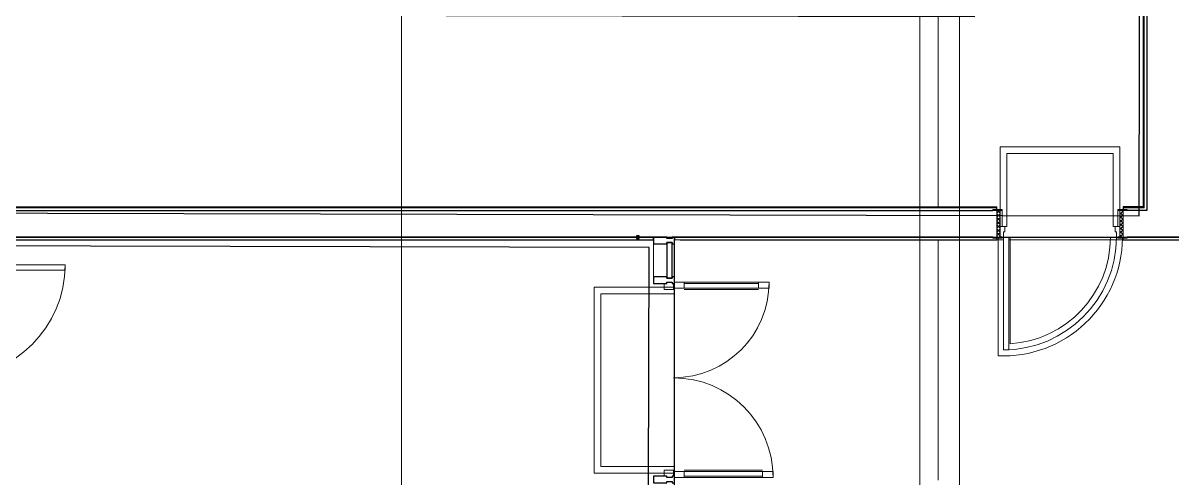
# Model space of a CAD drawing. Header units: millimetres. Extents: x 3914 to 443608, y -156176 to 78197.
# Drawn here: x 104070 to 112723, y -134527 to -131101 of the extents above; entities that cross this region are included whole.
import ezdxf

# ---------------------------------------------------------------- set-up
doc = ezdxf.new("R2010")
doc.units = ezdxf.units.MM
doc.linetypes.add('200_ШТРИХ__ш1_п0_6_', pattern=[160, 100, -60])
for name, color, linetype, lineweight in [('A-DETL-GENF', 7, 'Continuous', 9), ('A-DOOR-1', 7, 'Continuous', 5), ('A-DOOR-2', 7, '200_ШТРИХ__ш1_п0_6_', 5), ('A-DOOR-FRAM-2', 7, 'Continuous', 5), ('A-FLOR', 7, 'Continuous', 9), ('A-GLAZ-CURT-1', 7, 'Continuous', 5), ('A-GLAZ-CURT-2', 7, 'Continuous', 25), ('A-GLAZ-CWMG', 7, 'Continuous', 9), ('A-GLAZ-CWMG-1', 7, 'Continuous', 25), ('Оси', 7, 'Continuous', 9)]:
    doc.layers.add(name, color=color, linetype=linetype, lineweight=lineweight)
doc.layers.add('A-DOOR-FRAM-1', color=7, linetype='Continuous', lineweight=5, true_color=0xc0c0c0)

# ---------------------------------------------------------------- blocks, each defined once
blk = doc.blocks.new('Системная панель - Стекло - 40мм-22736316-Объем проектирования 1 этажа')
at = {"layer": 'A-GLAZ-CURT-1'}
h = blk.add_hatch(dxfattribs=at)
h.set_pattern_fill('FP_87', color=256, style=0, pattern_type=2)
h.set_pattern_definition([(135, (13025, -82897), (-565.6854, -565.6854), [400, -1200]), (135, (13225, -83297), (-565.6854, -565.6854), [1200, -400]), (135, (13425, -82497), (-565.6854, -565.6854), [400, -1200])])
h.paths.add_polyline_path([(135, 0), (-135, 0), (-135, -40), (135, -40)])
at = {"layer": 'A-GLAZ-CURT-2'}
for p, q in [((135, 0), (-135, 0)), ((-135, 0), (-135, -40)), ((135, -40), (135, 0)), ((-135, -40), (135, -40))]:
    blk.add_line(p, q, dxfattribs=at)
blk = doc.blocks.new('Прямоугольный импост - Импост структурный с накладкой - 160мм Темный-32274872-Объем проектирования 1 этажа')
at = {"layer": 'A-GLAZ-CWMG'}
for p, q in [((82557, 13100), (82557, 13350)), ((82714, 13100), (82714, 13350))]:
    blk.add_line(p, q, dxfattribs=at)
blk = doc.blocks.new('Прямоугольный импост - Импост структурный с накладкой - 160мм Темный-30755840-Объем проектирования 1 этажа')
at = {"layer": 'A-GLAZ-CWMG-1'}
for p, q in [((-50, 40), (-50, 140)), ((-50, 140), (0, 140)), ((0, 140), (0, 40)), ((-40, 40), (-50, 40)), ((-50, -17), (-50, 0)), ((-50, 0), (-40, 0)), ((-40, 0), (-40, 40)), ((-10, 40), (-10, 0)), ((0, 40), (-10, 40)), ((-10, 0), (0, 0)), ((0, 0), (0, -17)), ((0, -17), (-50, -17))]:
    blk.add_line(p, q, dxfattribs=at)
blk = doc.blocks.new('Дверь_Витражная_остекление_ - ДВН_CОШ в витраже В-7-32274869-Объем проектирования 1 этажа')
at = {"layer": 'A-DETL-GENF'}
for p, q in [((-735, 730), (-690, 730)), ((-735, 730), (-735, 17)), ((-690, 730), (-735, 730)), ((-735, 730), (-735, 17)), ((-690, 730), (-690, 14.3)), ((-690, 14.3), (-690, 730)), ((735, 760), (690, 760)), ((690, 760), (690, 14.3)), ((735, 760), (690, 760)), ((690, 760), (690, 14.3)), ((735, 760), (735, 17)), ((735, 17), (735, 760)), ((-735, 650), (-690, 650)), ((-725, 650), (-725, 90)), ((-681, 650), (-681, 90)), ((681, 680), (681, 90)), ((735, 680), (690, 680)), ((725, 680), (725, 90)), ((-735, 90), (-690, 90)), ((735, 90), (690, 90)), ((-697, 10), (-725, 10)), ((-725, 10), (-697, 10)), ((-697, 10), (-725, 10)), ((-690, 10), (-697, 10)), ((-697, 10), (-690, 10)), ((-680, 10), (-697, 10)), ((-690, 14.3), (-690, 10)), ((-690, 10), (-690, 14.3)), ((-680, -60), (-680, 10)), ((680, -60), (680, 10)), ((680, 10), (702.2, 10)), ((690, 14.3), (690, 10)), ((690, 14.3), (690, 10)), ((690, 10), (702.2, 10)), ((690, 10), (702.2, 10)), ((702.2, 10), (725, 10)), ((702.2, 10), (725, 10)), ((702.2, 10), (725, 10)), ((-725, -60), (-697.4, -60)), ((-697.4, -60), (-680, -60)), ((702.6, -60), (680, -60)), ((725, -60), (702.6, -60))]:
    blk.add_line(p, q, dxfattribs=at)
at = {"layer": 'A-DOOR-1'}
for p, q in [((-735, 730), (-735, 17)), ((735, 760), (735, 17))]:
    blk.add_line(p, q, dxfattribs=at)
for centre, radius, start, end in [((-735, 10), 720, 360, 90), ((735, 10), 750, 90, 180)]:
    blk.add_arc(centre, radius, start, end, dxfattribs=at)
blk = doc.blocks.new('Прямоугольный импост - Импост структурный с накладкой - 160мм Темный-30755836-Объем проектирования 1 этажа')
at = {"layer": 'A-GLAZ-CWMG-1'}
for p, q in [((-25, 40), (-25, 140)), ((-25, 140), (25, 140)), ((25, 140), (25, 40)), ((-15, 40), (-25, 40)), ((-25, -17), (-25, 0)), ((-25, 0), (-15, 0)), ((-15, 0), (-15, 40)), ((15, 40), (15, 0)), ((25, 40), (15, 40)), ((15, 0), (25, 0)), ((25, 0), (25, -17)), ((25, -17), (-25, -17))]:
    blk.add_line(p, q, dxfattribs=at)
blk = doc.blocks.new('Прямоугольный импост - Импост структурный с накладкой - 160мм Темный-30755843-Объем проектирования 1 этажа')
at = {"layer": 'A-GLAZ-CWMG-1'}
for p, q in [((0, 140), (-50, 140)), ((-50, 140), (-50, 40)), ((0, 40), (0, 140)), ((-50, 40), (-40, 40)), ((-40, 0), (-50, 0)), ((-50, 0), (-50, -17)), ((-40, 40), (-40, 0)), ((-10, 0), (-10, 40)), ((-10, 40), (0, 40)), ((0, 0), (-10, 0)), ((0, -17), (0, 0)), ((-50, -17), (0, -17))]:
    blk.add_line(p, q, dxfattribs=at)
blk = doc.blocks.new('110_Дверь_СКБ_1Ст_Внутренняя1 - Д-7_п__950x2100h_Туалет EW30-32892359-Объем проектирования 1 этажа')
at = {"layer": 'A-DOOR-2'}
h = blk.add_hatch(dxfattribs=at)
h.set_pattern_fill('FP_48', color=256, style=0, pattern_type=2)
h.set_pattern_definition([(135, (1826.41, 114.685), (-14.14214, -14.14214), []), (225, (1826.41, 114.685), (14.14214, -14.14214), [])])
h.paths.add_polyline_path([(487.5, -31.4), (487.5, 50), (462.5, 50), (462.5, -50), (487.5, -50)])
at = {"layer": 'A-DOOR-FRAM-2'}
h = blk.add_hatch(dxfattribs=at)
h.set_pattern_fill('FP_49', color=256, style=0, pattern_type=2)
h.set_pattern_definition([(45, (-296.384, 114.685), (-14.1421, 14.1421), []), (135, (-296.384, 114.685), (-14.1421, -14.1421), [])])
h.paths.add_polyline_path([(-437.5, -50), (-437.5, 50), (-462.5, 50), (-462.5, -50), (-456.9, -50)])
at = {"layer": 'A-DOOR-1'}
for p, q in [((-412.5, 900), (-412.5, 50)), ((-372.5, 900), (-412.5, 900)), ((-372.5, 50), (-372.5, 900)), ((-412.5, 50), (-372.5, 50))]:
    blk.add_line(p, q, dxfattribs=at)
blk.add_arc((-412.5, 50), 850, 360, 90, dxfattribs=at)
at = {"layer": 'A-DOOR-FRAM-1'}
for p, q in [((-422.5, 58), (-492.5, 58)), ((-492.5, 58), (-492.5, 50)), ((-492.5, 50), (-422.5, 50)), ((-437.5, 50), (-462.5, 50)), ((-462.5, 50), (-462.5, -50)), ((-412.5, 50), (-437.5, 50)), ((-437.5, 50), (-437.5, -30)), ((-437.5, -50), (-437.5, 50)), ((-422.5, 50), (-437.5, 50)), ((-437.5, 50), (-437.5, 49)), ((-437.5, 49), (-422.5, 49)), ((-422.5, 50), (-422.5, 58)), ((-422.5, 49), (-422.5, 50)), ((-412.5, 10), (-412.5, 50)), ((-402.5, 10), (-412.5, 10)), ((-402.5, -30), (-402.5, 10)), ((437.5, 10), (427.5, 10)), ((427.5, 10), (427.5, -30)), ((437.5, 50), (437.5, 10)), ((462.5, 50), (437.5, 50)), ((517.5, 58), (447.5, 58)), ((447.5, 58), (447.5, 50)), ((462.5, 50), (447.5, 50)), ((447.5, 50), (447.5, 49)), ((447.5, 50), (517.5, 50)), ((447.5, 49), (462.5, 49)), ((462.5, -30), (462.5, 50)), ((487.5, 50), (462.5, 50)), ((462.5, 50), (462.5, -50)), ((462.5, 49), (462.5, 50)), ((487.5, -50), (487.5, 50)), ((517.5, 50), (517.5, 58)), ((-422.5, -50), (-492.5, -50)), ((-492.5, -50), (-492.5, -58)), ((-492.5, -58), (-422.5, -58)), ((-462.5, -50), (-437.5, -50)), ((-437.5, -30), (-402.5, -30)), ((-422.5, -30), (-437.5, -30)), ((-437.5, -30), (-437.5, -50)), ((-437.5, -50), (-422.5, -50)), ((-422.5, -50), (-422.5, -30)), ((-422.5, -58), (-422.5, -50)), ((427.5, -30), (462.5, -30)), ((462.5, -30), (447.5, -30)), ((447.5, -30), (447.5, -50)), ((447.5, -50), (462.5, -50)), ((517.5, -50), (447.5, -50)), ((447.5, -50), (447.5, -58)), ((447.5, -58), (517.5, -58)), ((462.5, -50), (462.5, -30)), ((462.5, -50), (487.5, -50)), ((517.5, -58), (517.5, -50))]:
    blk.add_line(p, q, dxfattribs=at)
blk = doc.blocks.new('110_Дверь_СКБ_1Ст_Внутренняя1 - Д-8 950x2100h_охрана-V70-Объем проектирования 1 этажа')
at = {"layer": 'A-DOOR-2'}
h = blk.add_hatch(dxfattribs=at)
h.set_pattern_fill('FP_33', color=256, style=0, pattern_type=2)
h.set_pattern_definition([(135, (1826.41, 164.685), (-14.14214, -14.14214), []), (225, (1826.41, 164.685), (14.14214, -14.14214), [])])
h.paths.add_polyline_path([(462.5, 100), (462.5, -100), (487.5, -100), (487.5, 100), (463.8, 100)])
at = {"layer": 'A-DOOR-FRAM-2'}
h = blk.add_hatch(dxfattribs=at)
h.set_pattern_fill('FP_34', color=256, style=0, pattern_type=2)
h.set_pattern_definition([(45, (-296.384, 164.685), (-14.1421, 14.1421), []), (135, (-296.384, 164.685), (-14.1421, -14.1421), [])])
h.paths.add_polyline_path([(-457.5, 100), (-462.5, 100), (-462.5, -100), (-437.5, -100), (-437.5, 100), (-451.6, 100)])
at = {"layer": 'A-DOOR-1'}
for p, q in [((437.5, 950), (397.5, 950)), ((397.5, 950), (397.5, 100)), ((437.5, 100), (437.5, 950)), ((397.5, 100), (437.5, 100))]:
    blk.add_line(p, q, dxfattribs=at)
blk.add_arc((437.5, 100), 850, 90, 180, dxfattribs=at)
at = {"layer": 'A-DOOR-FRAM-1'}
for p, q in [((-422.5, 108), (-492.5, 108)), ((-492.5, 108), (-492.5, 100)), ((-492.5, 100), (-422.5, 100)), ((-437.5, 100), (-462.5, 100)), ((-462.5, 100), (-462.5, -100)), ((-412.5, 100), (-437.5, 100)), ((-437.5, 100), (-437.5, 20)), ((-437.5, -100), (-437.5, 100)), ((-422.5, 100), (-437.5, 100)), ((-437.5, 100), (-437.5, 99)), ((-437.5, 99), (-422.5, 99)), ((-422.5, 100), (-422.5, 108)), ((-422.5, 99), (-422.5, 100)), ((-412.5, 60), (-412.5, 100)), ((437.5, 100), (437.5, 60)), ((462.5, 100), (437.5, 100)), ((517.5, 108), (447.5, 108)), ((447.5, 108), (447.5, 100)), ((462.5, 100), (447.5, 100)), ((447.5, 100), (447.5, 99)), ((447.5, 100), (517.5, 100)), ((447.5, 99), (462.5, 99)), ((462.5, 20), (462.5, 100)), ((487.5, 100), (462.5, 100)), ((462.5, 100), (462.5, -100)), ((462.5, 99), (462.5, 100)), ((487.5, -100), (487.5, 100)), ((517.5, 100), (517.5, 108)), ((-437.5, 20), (-402.5, 20)), ((-422.5, 20), (-437.5, 20)), ((-437.5, 20), (-437.5, -100)), ((-422.5, -100), (-422.5, 20)), ((-402.5, 60), (-412.5, 60)), ((-402.5, 20), (-402.5, 60)), ((437.5, 60), (427.5, 60)), ((427.5, 60), (427.5, 20)), ((427.5, 20), (462.5, 20)), ((462.5, 20), (447.5, 20)), ((447.5, 20), (447.5, -100)), ((462.5, -100), (462.5, 20)), ((-422.5, -100), (-492.5, -100)), ((-492.5, -100), (-492.5, -108)), ((-492.5, -108), (-422.5, -108)), ((-462.5, -100), (-437.5, -100)), ((-437.5, -100), (-422.5, -100)), ((-422.5, -108), (-422.5, -100)), ((447.5, -100), (462.5, -100)), ((517.5, -100), (447.5, -100)), ((447.5, -100), (447.5, -108)), ((447.5, -108), (517.5, -108)), ((462.5, -100), (487.5, -100)), ((517.5, -108), (517.5, -100))]:
    blk.add_line(p, q, dxfattribs=at)

msp = doc.modelspace()

# ---------------------------------------------------------------- linework, layer by layer
for p, q in [((112527, -129062.7), (112527, -132512.7)), ((112499, -130040.7), (112499, -132484.7)), ((112507, -132492.7), (112507, -130032.7)), ((92817, -132512.7), (111367, -132512.7)), ((97087, -132484.7), (111397, -132484.7)), ((111397, -132492.7), (97087, -132492.7)), ((111397, -132492.7), (111397, -132484.7)), ((111397, -132504.7), (111397, -132492.7)), ((112499, -132484.7), (112347, -132484.7)), ((112347, -132484.7), (112347, -132492.7)), ((112347, -132492.7), (112347, -132504.7)), ((112507, -132492.7), (112347, -132492.7)), ((112527, -132512.7), (112377, -132512.7)), ((99877, -132712.7), (111367, -132712.7)), ((108814, -132712.7), (103536.8, -132712.7)), ((108707, -132702.7), (108687, -132702.7)), ((108687, -132702.7), (108687, -132722.7)), ((108687, -132722.7), (108707, -132722.7)), ((108707, -132722.7), (108707, -132702.7)), ((108814, -132732.7), (108814, -132712.7)), ((111367, -132712.7), (108971, -132712.7)), ((108971, -132712.7), (108971, -132732.7)), ((112377, -132712.7), (112875.4, -132712.7)), ((112875.4, -132712.7), (112377, -132712.7)), ((103557.8, -132733.7), (108814, -132733.7)), ((108814, -132733.7), (108814, -132732.7)), ((109014, -132732.7), (109014, -132733.7)), ((109014, -132733.7), (111397, -132733.7)), ((111397, -132733.7), (111397, -132732.7)), ((112347, -132732.7), (112347, -132733.7)), ((112347, -132733.7), (112875.4, -132733.7))]:
    msp.add_line(p, q)
at = {"flags": 128}
for points in [[(107254.5, -131045.5), (107254.6, -131017.5), (105332.6, -131012.9), (105332.6, -131040.9), (104784.6, -131039.7), (104784.6, -131011.7), (102672.4, -131006.7), (102672.4, -131034.7), (97066.6, -131021.5), (97063.1, -132515.5), (112467, -132551.7), (112472.8, -130107.7), (111228.8, -130104.8), (111226.5, -131054.8)], [(108777.2, -134600), (108781.5, -132792), (103525.3, -132779.7), (103519.8, -135129.7), (102219.5, -135126.6), (102219.1, -135276.6), (101738.6, -135275.5), (101738.2, -135428), (101734.7, -136934.5), (101935.2, -136935), (101935.2, -136934), (106843.7, -136945.5), (106847.6, -135287.5), (106547.6, -135286.8), (106549.2, -134594.8)]]:
    msp.add_lwpolyline(points, close=True, dxfattribs=at)
msp.add_lwpolyline([(108971, -132712.7), (147467, -132712.7), (147467, -135512.7), (108971, -135512.7)], close=True)
at = {"layer": 'A-FLOR'}
for p, q in [((110957, -130990.7), (110957, -132485)), ((111422, -132032.7), (112322, -132032.7)), ((111422, -132504.7), (111422, -132032.7)), ((112322, -132032.7), (112322, -132504.7)), ((112272, -132082.7), (111472, -132082.7)), ((111472, -132082.7), (111472, -132632.7)), ((112272, -132632.7), (112272, -132082.7)), ((111472, -132632.7), (111457, -132632.7)), ((112287, -132632.7), (112272, -132632.7)), ((111397, -132732.7), (111397, -132720.7)), ((111408, -133606.9), (111408, -132720.7)), ((111487, -132712.7), (111498, -132712.7)), ((111498, -132712.7), (111498, -133516.1)), ((112307, -132712.7), (112252, -132712.7)), ((112347, -132720.7), (112347, -132732.7)), ((103556.8, -132732.7), (108814, -132732.7)), ((108971, -132732.7), (111408, -132732.7)), ((108971, -132762.7), (108971, -133052.7)), ((110957, -132732.7), (110957, -134542.7)), ((111447, -132732.7), (111410.3, -132732.7)), ((111487, -132732.7), (112925.4, -132732.7)), ((108971, -134512.7), (108971, -133062.7)), ((108368.3, -133090.4), (108968.3, -133090.4)), ((108368.3, -134490.4), (108368.3, -133090.4)), ((108968.3, -133140.4), (108418.3, -133140.4)), ((108418.3, -133140.4), (108418.3, -134440.4)), ((108968.3, -133090.4), (108968.3, -133140.4)), ((108418.3, -134440.4), (108968.3, -134440.4)), ((108968.3, -134440.4), (108968.3, -134490.4)), ((108968.3, -134490.4), (108368.3, -134490.4))]:
    msp.add_line(p, q, dxfattribs=at)
for radius, start, end in [(895, 267.50529, 359.48672), (895, 267.50529, 359.48672), (805, 273.63543, 0), (805, 273.63543, 0)]:
    msp.add_arc((111447, -132712.7), radius, start, end, dxfattribs=at)
at = {"layer": 'Оси'}
for points in [[(106917, -148019), (106917, -143019), (106917, -123722.6), (106917, -118722.6)], [(110817, -148019), (110817, -143019), (110817, -129197.6), (110817, -124197.6)], [(112280.8, -148019), (112280.8, -147299.5), (111117, -146155.8), (111117, -141155.8), (111117, -129197.6), (111117, -124197.6)]]:
    msp.add_lwpolyline(points, dxfattribs=at)

# ---------------------------------------------------------------- block references
for name, p, rotation in [('110_Дверь_СКБ_1Ст_Внутренняя1 - Д-8 950x2100h_охрана-V70-Объем проектирования 1 этажа', (111884.5, -132612.7), 180), ('Прямоугольный импост - Импост структурный с накладкой - 160мм Темный-30755843-Объем проектирования 1 этажа', (108954, -132712.7), 89.99999999999993), ('Системная панель - Стекло - 40мм-22736316-Объем проектирования 1 этажа', (108954, -132887.7), 269.9999999999999), ('110_Дверь_СКБ_1Ст_Внутренняя1 - Д-7_п__950x2100h_Туалет EW30-32892359-Объем проектирования 1 этажа', (103486.8, -133334.1), 270), ('Дверь_Витражная_остекление_ - ДВН_CОШ в витраже В-7-32274869-Объем проектирования 1 этажа', (108954, -133787.7), 269.9999999999999)]:
    msp.add_blockref(name, p, dxfattribs=dict(rotation=rotation))
msp.add_blockref('Прямоугольный импост - Импост структурный с накладкой - 160мм Темный-32274872-Объем проектирования 1 этажа', (26257, -146112.7))
at = {"extrusion": (0, 0, -1), "rotation": 270.0000000000001}
for name, p in [('Прямоугольный импост - Импост структурный с накладкой - 160мм Темный-30755836-Объем проектирования 1 этажа', (-108954, -133037.7)), ('Прямоугольный импост - Импост структурный с накладкой - 160мм Темный-30755840-Объем проектирования 1 этажа', (-108954, -134562.7))]:
    msp.add_blockref(name, p, dxfattribs=at)

doc.saveas('drawing.dxf')
